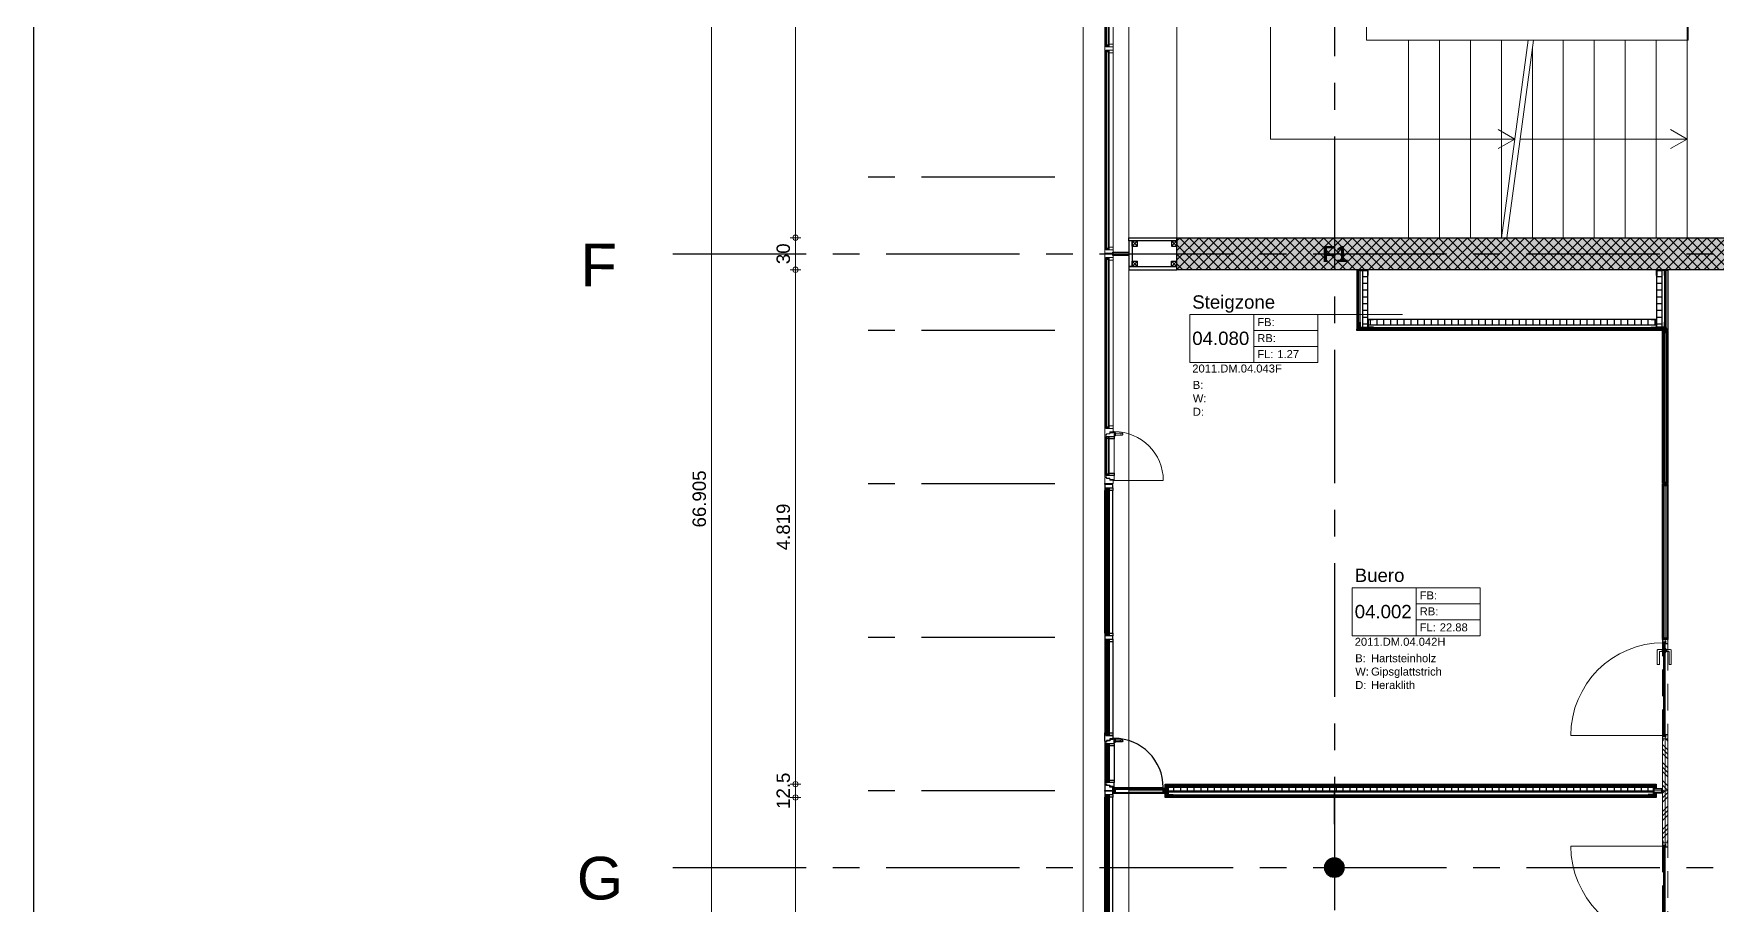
# Model space of a CAD drawing. Header units: millimetres. Extents: x -5 to 111, y -3 to 86.
# Drawn here: x -4.59 to 11.19, y 37.8 to 45.96 of the extents above; entities that cross this region are included whole.
import ezdxf

# ---------------------------------------------------------------- set-up
doc = ezdxf.new("R2010")
doc.units = ezdxf.units.MM
doc.linetypes.add('MITTE', pattern=[2, 1.25, -0.25, 0.25, -0.25])
doc.linetypes.add('STRICHLINIE2', pattern=[0.375, 0.25, -0.125])
for name, color, linetype, lineweight in [('A1------D-', 9, 'Continuous', 18), ('A1------W-', 9, 'Continuous', 25), ('A1E0----E-', 5, 'Continuous', 18), ('A1E00---E-', 3, 'MITTE', 25), ('A1E00---T-', 3, 'Continuous', 25), ('A1E2----E-', 4, 'Continuous', 35), ('A1E5----E-', 3, 'Continuous', 25), ('A1E6----E-', 3, 'Continuous', 25), ('A1E6----H-', 5, 'Continuous', 18), ('A1M11---E-', 3, 'Continuous', 25), ('A1M11---H-', 5, 'Continuous', 25), ('A1M16---E-', 5, 'Continuous', 18), ('A1M62---E-', 5, 'Continuous', 18), ('A1Z21---E-', 210, 'Continuous', 18), ('A1Z23---E-', 214, 'Continuous', 18), ('A1Z29---T-', 5, 'Continuous', 18)]:
    doc.layers.add(name, color=color, linetype=linetype, lineweight=lineweight)
doc.layers.add('A1------H-', color=8, linetype='Continuous')
doc.styles.add('ARIAL', font='ARIAL.TTF')
doc.styles.add('ARIALFETT', font='ARIALBD.TTF')
doc.dimstyles.new('MST1_50m', dxfattribs={"dimtxt": 0.125, "dimasz": 0.05, "dimexe": 0.05, "dimexo": 0.1, "dimgap": 0.05, "dimtad": 1, "dimdec": 3, "dimzin": 9, "dimdsep": 46, "dimtxsty": 'ARIAL', "dimblk": 'ORIGIN', "dimcen": 0, "dimse1": 1, "dimse2": 1, "dimclrd": 256, "dimclre": 256, "dimclrt": 256, "dimadec": 0, "dimazin": 0, "dimtfac": 1, "dimtdec": 3, "dimtix": 1, "dimtmove": 0, "dimatfit": 3, "dimldrblk": 'ORIGIN', "dimfxl": 0, "dimlwd": -1, "dimlwe": -1, "dimarcsym": 0})

# ---------------------------------------------------------------- blocks, each defined once
blk = doc.blocks.new('Gruppe-13')
at = {"layer": 'A1M16---E-', "linetype": 'Continuous', "lineweight": 5}
h = blk.add_hatch(dxfattribs=at)
h.set_pattern_fill('HARTHOLZ', color=256, style=0, pattern_type=2)
h.set_pattern_definition([(45, (0, 0), (-0.084853, 0.084853), []), (45, (-0.02121, 0.02121), (-0.084853, 0.084853), []), (45, (-0.04243, 0.04243), (-0.084853, 0.084853), [])])
h.paths.add_polyline_path([(-0.43355, -0.22875), (-0.39355, -0.22875), (-0.39355, -0.24875), (-0.38855, -0.24875), (-0.38855, -0.71625), (-0.43855, -0.71625), (-0.43855, -0.24875), (-0.43355, -0.24875)])
at = {"layer": 'A1M16---E-', "linetype": 'Continuous', "lineweight": 9}
blk.add_lwpolyline([(-0.43355, -0.22875), (-0.39355, -0.22875), (-0.39355, -0.24875), (-0.38855, -0.24875), (-0.38855, -0.71625), (-0.43855, -0.71625), (-0.43855, -0.24875), (-0.43355, -0.24875)], close=True, dxfattribs=at)
blk = doc.blocks.new('Gruppe-14')
at = {"layer": 'A1M16---E-', "linetype": 'Continuous', "lineweight": 0}
for points in [[(-0.413, 0.686), (-0.413, 0.678), (-0.391, 0.678), (-0.391, 0.716), (-0.389, 0.716), (-0.389, 0.676), (-0.415, 0.676), (-0.415, 0.684), (-0.419, 0.684), (-0.419, 0.661), (-0.439, 0.661), (-0.439, 0.716), (-0.437, 0.716), (-0.437, 0.663), (-0.421, 0.663), (-0.421, 0.686)], [(-0.412, 0.671), (-0.406, 0.671), (-0.406, -0.199), (-0.412, -0.199)], [(-0.405, 0.671), (-0.399, 0.671), (-0.399, -0.199), (-0.405, -0.199)], [(-0.413, -0.214), (-0.413, -0.206), (-0.391, -0.206), (-0.391, -0.244), (-0.389, -0.244), (-0.389, -0.204), (-0.415, -0.204), (-0.415, -0.212), (-0.419, -0.212), (-0.419, -0.189), (-0.439, -0.189), (-0.439, -0.244), (-0.437, -0.244), (-0.437, -0.191), (-0.421, -0.191), (-0.421, -0.214)]]:
    blk.add_hatch(color=256, dxfattribs=at).paths.add_polyline_path(points)
at = {"layer": 'A1M16---E-', "linetype": 'STRICHLINIE2', "lineweight": 9}
for p, q in [((-0.439, 0.661), (-0.439, -0.189)), ((-0.389, -0.204), (-0.389, 0.676))]:
    blk.add_line(p, q, dxfattribs=at)
at = {"layer": 'A1M16---E-', "linetype": 'Continuous', "lineweight": 9}
blk.add_line((-0.399, -0.199), (0.471, -0.199), dxfattribs=at)
for points in [[(-0.413, 0.686), (-0.413, 0.678), (-0.391, 0.678), (-0.391, 0.716), (-0.389, 0.716), (-0.389, 0.676), (-0.415, 0.676), (-0.415, 0.684), (-0.419, 0.684), (-0.419, 0.661), (-0.439, 0.661), (-0.439, 0.716), (-0.437, 0.716), (-0.437, 0.663), (-0.421, 0.663), (-0.421, 0.686)], [(-0.391, 0.701), (-0.437, 0.701), (-0.437, 0.663), (-0.421, 0.663), (-0.421, 0.686), (-0.413, 0.686), (-0.413, 0.678), (-0.391, 0.678)], [(-0.419, 0.684), (-0.415, 0.684), (-0.415, 0.661), (-0.419, 0.661)], [(-0.412, 0.671), (-0.406, 0.671), (-0.406, -0.199), (-0.412, -0.199)], [(-0.405, 0.671), (-0.399, 0.671), (-0.399, -0.199), (-0.405, -0.199)], [(-0.412, 0.603), (-0.399, 0.603), (-0.399, 0.593), (-0.412, 0.593)], [(-0.413, -0.214), (-0.413, -0.206), (-0.391, -0.206), (-0.391, -0.244), (-0.389, -0.244), (-0.389, -0.204), (-0.415, -0.204), (-0.415, -0.212), (-0.419, -0.212), (-0.419, -0.189), (-0.439, -0.189), (-0.439, -0.244), (-0.437, -0.244), (-0.437, -0.191), (-0.421, -0.191), (-0.421, -0.214)], [(-0.391, -0.229), (-0.437, -0.229), (-0.437, -0.191), (-0.421, -0.191), (-0.421, -0.214), (-0.413, -0.214), (-0.413, -0.206), (-0.391, -0.206)], [(-0.437, -0.229), (-0.434, -0.229), (-0.434, -0.244), (-0.437, -0.244)], [(-0.419, -0.189), (-0.415, -0.189), (-0.415, -0.212), (-0.419, -0.212)], [(-0.394, -0.229), (-0.391, -0.229), (-0.391, -0.244), (-0.394, -0.244)]]:
    blk.add_lwpolyline(points, close=True, dxfattribs=at)
at = {"layer": 'A1M16---E-', "linetype": 'Continuous', "lineweight": 9, "flags": 128}
for points in [[(-0.471, 0.598, -0.414214), (-0.461, 0.608), (-0.421, 0.608), (-0.421, 0.588), (-0.446, 0.588, 0.414214), (-0.451, 0.583), (-0.451, 0.468), (-0.471, 0.468)], [(-0.412, 0.617), (-0.412, 0.58), (-0.419, 0.58, -0.414214), (-0.421, 0.582), (-0.421, 0.615, -0.414214), (-0.419, 0.617)], [(-0.399, 0.617), (-0.399, 0.58), (-0.391, 0.58, 0.414214), (-0.389, 0.582), (-0.389, 0.615, 0.414214), (-0.391, 0.617)], [(-0.339, 0.598, 0.414214), (-0.349, 0.608), (-0.389, 0.608), (-0.389, 0.588), (-0.364, 0.588, -0.414214), (-0.359, 0.583), (-0.359, 0.468), (-0.339, 0.468)]]:
    blk.add_lwpolyline(points, format="xyb", close=True, dxfattribs=at)
at = {"layer": 'A1M16---E-', "linetype": 'Continuous', "lineweight": 9}
for centre in [(-0.427, 0.598), (-0.383, 0.598)]:
    blk.add_circle(centre, 0.001, dxfattribs=at)
blk.add_arc((-0.399, -0.199), 0.87, 0, 90, dxfattribs=at)
at = {"layer": 'A1M16---E-'}
blk.add_blockref('Gruppe-13', (0, 0), dxfattribs=at)
blk = doc.blocks.new('GLASTUERE 144')
at = {"layer": 'A1M16---E-'}
blk.add_blockref('Gruppe-14', (0, 0), dxfattribs=at)
blk = doc.blocks.new('Gruppe-352')
at = {"layer": 'A1E5----E-'}
blk.add_line((0.088, 0.031), (0.548, 0.031), dxfattribs=at)
blk.add_arc((0.088, 0.031), 0.46, 0, 90, dxfattribs=at)
blk = doc.blocks.new('Gruppe-353')
at = {"layer": 'A1E5----E-'}
blk.add_lwpolyline([(0.088, 0.4825), (0.098, 0.4825), (0.098, 0.4525), (0.088, 0.4525)], close=True, dxfattribs=at)
at = {"layer": 'A1E5----E-', "flags": 128}
blk.add_lwpolyline([(0.158, 0.4775, -0.4142136), (0.168, 0.4675, -0.4142136), (0.158, 0.4575), (0.098, 0.4575), (0.098, 0.4775), (0.158, 0.4775)], format="xyb", close=True, dxfattribs=at)
at = {"layer": 'A1E5----E-'}
blk.add_circle((0.158, 0.4675), 0.01, dxfattribs=at)
blk = doc.blocks.new('Fassaden Typ 1')
at = {"layer": 'A1E5----E-'}
for p, q in [((0, 1.478), (0, 2.814)), ((0.077, 1.478), (0.077, 2.814)), ((0, 1.396), (0, 0.543)), ((0.077, 1.396), (0.077, 0.543)), ((0, 0.422), (0, 0.1)), ((0.088, 0.422), (0.088, 0.1))]:
    blk.add_line(p, q, dxfattribs=at)
for points in [[(0.009, 2.839), (0.077, 2.839), (0.077, 2.871), (0.009, 2.871), (0, 2.871), (0, 2.814), (0.009, 2.814)], [(0.009, 2.832), (0.017, 2.832), (0.017, 1.46), (0.009, 1.46)], [(0.017, 2.832), (0.033, 2.832), (0.033, 2.822), (0.017, 2.822)], [(0.033, 2.832), (0.0375, 2.832), (0.0375, 1.46), (0.033, 1.46)], [(0.0375, 2.832), (0.042, 2.832), (0.042, 1.46), (0.0375, 1.46)], [(0.042, 2.839), (0.077, 2.839), (0.077, 2.814), (0.042, 2.814)], [(0.077, 1.421), (0.077, 1.453), (0.009, 1.453), (0.009, 1.478), (0, 1.478), (0, 1.396), (0.009, 1.396), (0.009, 1.421)], [(0.017, 1.47), (0.033, 1.47), (0.033, 1.46), (0.017, 1.46)], [(0.042, 1.478), (0.077, 1.478), (0.077, 1.453), (0.042, 1.453)], [(0.042, 1.421), (0.077, 1.421), (0.077, 1.396), (0.042, 1.396)], [(0.009, 1.414), (0.017, 1.414), (0.017, 0.525), (0.009, 0.525)], [(0.017, 1.414), (0.033, 1.414), (0.033, 1.404), (0.017, 1.404)], [(0.033, 1.414), (0.0375, 1.414), (0.0375, 0.525), (0.033, 0.525)], [(0.0375, 1.414), (0.042, 1.414), (0.042, 0.525), (0.0375, 0.525)], [(0.077, 0.518), (0.077, 0.488), (0.047, 0.488), (0.047, 0.471), (0.017, 0.471), (0.017, 0.461), (0, 0.461), (0, 0.543), (0.009, 0.543), (0.009, 0.518)], [(0.063, 0.444), (0.088, 0.444), (0.088, 0.491), (0.077, 0.491), (0.077, 0.4795), (0.047, 0.4795), (0.047, 0.468), (0.017, 0.468), (0.017, 0.456), (0, 0.456), (0, 0.422), (0.009, 0.422), (0.009, 0.444)], [(0.017, 0.535), (0.033, 0.535), (0.033, 0.525), (0.017, 0.525)], [(0.042, 0.543), (0.077, 0.543), (0.077, 0.518), (0.042, 0.518)], [(0.009, 0.437), (0.017, 0.437), (0.017, 0.085), (0.009, 0.085)], [(0.017, 0.437), (0.033, 0.437), (0.033, 0.427), (0.017, 0.427)], [(0.033, 0.437), (0.0375, 0.437), (0.0375, 0.085), (0.033, 0.085)], [(0.0375, 0.437), (0.042, 0.437), (0.042, 0.085), (0.0375, 0.085)], [(0.042, 0.444), (0.088, 0.444), (0.088, 0.422), (0.042, 0.422)], [(0.088, 0.031), (0.088, 0.078), (0.063, 0.078), (0.009, 0.078), (0.009, 0.1), (0, 0.1), (0, 0.066), (0.017, 0.066), (0.017, 0.054), (0.047, 0.054), (0.047, 0.0425), (0.077, 0.0425), (0.077, 0.031)], [(0, 0.061), (0, 0.004), (0.009, 0.004), (0.0366, 0.004), (0.077, 0.004), (0.077, 0.034), (0.047, 0.034), (0.047, 0.051), (0.017, 0.051), (0.017, 0.061)], [(0.017, 0.095), (0.033, 0.095), (0.033, 0.085), (0.017, 0.085)], [(0.042, 0.1), (0.088, 0.1), (0.088, 0.078), (0.042, 0.078)]]:
    blk.add_lwpolyline(points, close=True, dxfattribs=at)
for p in [(0, 2.875), (0, 0)]:
    blk.add_point(p, dxfattribs=at)
for name in ['Gruppe-352', 'Gruppe-353']:
    blk.add_blockref(name, (0, 0), dxfattribs=at)
blk = doc.blocks.new('Gruppe-368')
at = {"layer": 'A1E5----E-', "lineweight": 5}
blk.add_line((-45.264, 7.137), (-44.939, 7.462), dxfattribs=at)
blk.add_arc((-45.264, 7.137), 0.46, 45, 90, dxfattribs=at)
blk = doc.blocks.new('Gruppe-369')
at = {"layer": 'A1E5----E-', "lineweight": 5}
blk.add_lwpolyline([(-45.264, 7.587), (-45.254, 7.587), (-45.254, 7.557), (-45.264, 7.557)], close=True, dxfattribs=at)
at = {"layer": 'A1E5----E-', "lineweight": 5, "flags": 128}
blk.add_lwpolyline([(-45.194, 7.562, 0.414214), (-45.184, 7.572, 0.414214), (-45.194, 7.582), (-45.254, 7.582), (-45.254, 7.562), (-45.194, 7.562)], format="xyb", close=True, dxfattribs=at)
at = {"layer": 'A1E5----E-', "lineweight": 5}
blk.add_circle((-45.194, 7.572), 0.01, dxfattribs=at)
blk = doc.blocks.new('Gruppe-370')
at = {"linetype": 'Continuous', "lineweight": 5}
for p in [(-45.352, 7.628), (-45.352, 7.106), (-45.352, 1.357)]:
    blk.add_point(p, dxfattribs=at)
at = {"layer": 'A1E5----E-', "lineweight": 5}
for p, q in [((-45.352, 7.206), (-45.352, 7.528)), ((-45.264, 7.206), (-45.264, 7.528)), ((-45.352, 7.045), (-45.352, 5.224)), ((-45.275, 7.045), (-45.275, 5.224)), ((-45.352, 3.321), (-45.352, 5.142)), ((-45.275, 3.321), (-45.275, 5.142)), ((-45.352, 3.239), (-45.352, 1.417)), ((-45.275, 3.239), (-45.275, 1.417))]:
    blk.add_line(p, q, dxfattribs=at)
for points in [[(-45.352, 7.567), (-45.352, 7.624), (-45.343, 7.624), (-45.316, 7.624), (-45.275, 7.624), (-45.275, 7.594), (-45.305, 7.594), (-45.305, 7.577), (-45.335, 7.577), (-45.335, 7.567)], [(-45.264, 7.597), (-45.264, 7.55), (-45.289, 7.55), (-45.343, 7.55), (-45.343, 7.528), (-45.352, 7.528), (-45.352, 7.562), (-45.335, 7.562), (-45.335, 7.574), (-45.305, 7.574), (-45.305, 7.586), (-45.275, 7.586), (-45.275, 7.597)], [(-45.343, 7.543), (-45.335, 7.543), (-45.335, 7.191), (-45.343, 7.191)], [(-45.335, 7.543), (-45.319, 7.543), (-45.319, 7.533), (-45.335, 7.533)], [(-45.319, 7.543), (-45.315, 7.543), (-45.315, 7.191), (-45.319, 7.191)], [(-45.315, 7.543), (-45.31, 7.543), (-45.31, 7.191), (-45.315, 7.191)], [(-45.289, 7.184), (-45.264, 7.184), (-45.264, 7.137), (-45.275, 7.137), (-45.275, 7.149), (-45.305, 7.149), (-45.305, 7.16), (-45.335, 7.16), (-45.335, 7.172), (-45.352, 7.172), (-45.352, 7.206), (-45.343, 7.206), (-45.343, 7.184)], [(-45.352, 7.167), (-45.352, 7.11), (-45.343, 7.11), (-45.316, 7.11), (-45.275, 7.11), (-45.275, 7.14), (-45.305, 7.14), (-45.305, 7.157), (-45.335, 7.157), (-45.335, 7.167)], [(-45.343, 7.07), (-45.275, 7.07), (-45.275, 7.102), (-45.343, 7.102), (-45.352, 7.102), (-45.352, 7.045), (-45.343, 7.045)], [(-45.335, 7.201), (-45.319, 7.201), (-45.319, 7.191), (-45.335, 7.191)], [(-45.343, 7.063), (-45.335, 7.063), (-45.335, 5.206), (-45.343, 5.206)], [(-45.335, 7.063), (-45.319, 7.063), (-45.319, 7.053), (-45.335, 7.053)], [(-45.319, 7.063), (-45.315, 7.063), (-45.315, 5.206), (-45.319, 5.206)], [(-45.315, 7.063), (-45.31, 7.063), (-45.31, 5.206), (-45.315, 5.206)], [(-45.31, 7.07), (-45.275, 7.07), (-45.275, 7.045), (-45.31, 7.045)], [(-45.343, 5.224), (-45.343, 5.199), (-45.275, 5.199), (-45.275, 5.167), (-45.343, 5.167), (-45.343, 5.142), (-45.352, 5.142), (-45.352, 5.224)], [(-45.335, 5.216), (-45.319, 5.216), (-45.319, 5.206), (-45.335, 5.206)], [(-45.31, 5.224), (-45.275, 5.224), (-45.275, 5.199), (-45.31, 5.199)], [(-45.343, 5.16), (-45.335, 5.16), (-45.335, 3.303), (-45.343, 3.303)], [(-45.335, 5.16), (-45.319, 5.16), (-45.319, 5.15), (-45.335, 5.15)], [(-45.319, 5.16), (-45.315, 5.16), (-45.315, 3.303), (-45.319, 3.303)], [(-45.315, 5.16), (-45.31, 5.16), (-45.31, 3.303), (-45.315, 3.303)], [(-45.31, 5.167), (-45.275, 5.167), (-45.275, 5.142), (-45.31, 5.142)], [(-45.343, 3.321), (-45.343, 3.296), (-45.275, 3.296), (-45.275, 3.264), (-45.343, 3.264), (-45.343, 3.239), (-45.352, 3.239), (-45.352, 3.321)], [(-45.31, 3.321), (-45.275, 3.321), (-45.275, 3.296), (-45.31, 3.296)], [(-45.343, 3.257), (-45.335, 3.257), (-45.335, 1.4), (-45.343, 1.4)], [(-45.335, 3.313), (-45.319, 3.313), (-45.319, 3.303), (-45.335, 3.303)], [(-45.335, 3.257), (-45.319, 3.257), (-45.319, 3.247), (-45.335, 3.247)], [(-45.319, 3.257), (-45.315, 3.257), (-45.315, 1.4), (-45.319, 1.4)], [(-45.315, 3.257), (-45.31, 3.257), (-45.31, 1.4), (-45.315, 1.4)], [(-45.31, 3.264), (-45.275, 3.264), (-45.275, 3.239), (-45.31, 3.239)], [(-45.343, 1.393), (-45.275, 1.393), (-45.275, 1.361), (-45.343, 1.361), (-45.352, 1.361), (-45.352, 1.418), (-45.343, 1.418)], [(-45.335, 1.41), (-45.319, 1.41), (-45.319, 1.4), (-45.335, 1.4)], [(-45.31, 1.418), (-45.275, 1.418), (-45.275, 1.393), (-45.31, 1.393)]]:
    blk.add_lwpolyline(points, close=True, dxfattribs=at)
at = {"layer": 'A1E5----E-'}
for points in [[(-45.31, 7.55), (-45.264, 7.55), (-45.264, 7.528), (-45.31, 7.528)], [(-45.31, 7.206), (-45.264, 7.206), (-45.264, 7.184), (-45.31, 7.184)]]:
    blk.add_lwpolyline(points, close=True, dxfattribs=at)
for name in ['Gruppe-368', 'Gruppe-369']:
    blk.add_blockref(name, (0, 0), dxfattribs=at)
blk = doc.blocks.new('Gruppe-371')
at = {"layer": 'A1E5----E-'}
blk.add_blockref('Gruppe-370', (0, 0), dxfattribs=at)
blk = doc.blocks.new('Gruppe-372')
at = {"layer": 'A1E5----E-', "lineweight": 5}
blk.add_lwpolyline([(-45.262, -0.319), (-45.252, -0.319), (-45.252, -0.349), (-45.262, -0.349)], close=True, dxfattribs=at)
at = {"layer": 'A1E5----E-', "lineweight": 5, "flags": 128}
blk.add_lwpolyline([(-45.192, -0.344, 0.414214), (-45.182, -0.334, 0.414214), (-45.192, -0.324), (-45.252, -0.324), (-45.252, -0.344), (-45.192, -0.344)], format="xyb", close=True, dxfattribs=at)
at = {"layer": 'A1E5----E-', "lineweight": 5}
blk.add_circle((-45.192, -0.334), 0.01, dxfattribs=at)
blk = doc.blocks.new('Gruppe-373')
at = {"layer": 'A1E5----E-', "lineweight": 5}
blk.add_line((-45.264, -0.769), (-44.804, -0.769), dxfattribs=at)
blk.add_arc((-45.264, -0.769), 0.46, 0, 90, dxfattribs=at)
blk = doc.blocks.new('Gruppe-374')
at = {"linetype": 'Continuous', "lineweight": 5}
for p in [(-45.352, 1.356), (-45.352, -0.8)]:
    blk.add_point(p, dxfattribs=at)
at = {"layer": 'A1E5----E-', "lineweight": 5}
for p, q in [((-45.352, 1.295), (-45.352, -0.257)), ((-45.275, 1.295), (-45.275, -0.257)), ((-45.352, -0.378), (-45.352, -0.7)), ((-45.264, -0.378), (-45.264, -0.7))]:
    blk.add_line(p, q, dxfattribs=at)
for points in [[(-45.343, 1.32), (-45.275, 1.32), (-45.275, 1.352), (-45.343, 1.352), (-45.352, 1.352), (-45.352, 1.295), (-45.343, 1.295)], [(-45.343, 1.313), (-45.335, 1.313), (-45.335, -0.275), (-45.343, -0.275)], [(-45.335, 1.313), (-45.319, 1.313), (-45.319, 1.303), (-45.335, 1.303)], [(-45.319, 1.313), (-45.315, 1.313), (-45.315, -0.275), (-45.319, -0.275)], [(-45.315, 1.313), (-45.31, 1.313), (-45.31, -0.275), (-45.315, -0.275)], [(-45.31, 1.32), (-45.275, 1.32), (-45.275, 1.295), (-45.31, 1.295)], [(-45.275, -0.282), (-45.275, -0.312), (-45.305, -0.312), (-45.305, -0.329), (-45.335, -0.329), (-45.335, -0.339), (-45.352, -0.339), (-45.352, -0.257), (-45.343, -0.257), (-45.343, -0.282)], [(-45.289, -0.356), (-45.264, -0.356), (-45.264, -0.309), (-45.275, -0.309), (-45.275, -0.32), (-45.305, -0.32), (-45.305, -0.332), (-45.335, -0.332), (-45.335, -0.344), (-45.352, -0.344), (-45.352, -0.378), (-45.343, -0.378), (-45.343, -0.356)], [(-45.335, -0.265), (-45.319, -0.265), (-45.319, -0.275), (-45.335, -0.275)], [(-45.31, -0.257), (-45.275, -0.257), (-45.275, -0.282), (-45.31, -0.282)], [(-45.343, -0.363), (-45.335, -0.363), (-45.335, -0.715), (-45.343, -0.715)], [(-45.335, -0.363), (-45.319, -0.363), (-45.319, -0.373), (-45.335, -0.373)], [(-45.319, -0.363), (-45.315, -0.363), (-45.315, -0.715), (-45.319, -0.715)], [(-45.315, -0.363), (-45.31, -0.363), (-45.31, -0.715), (-45.315, -0.715)], [(-45.264, -0.769), (-45.264, -0.722), (-45.289, -0.722), (-45.343, -0.722), (-45.343, -0.7), (-45.352, -0.7), (-45.352, -0.734), (-45.335, -0.734), (-45.335, -0.746), (-45.305, -0.746), (-45.305, -0.757), (-45.275, -0.757), (-45.275, -0.769)], [(-45.352, -0.739), (-45.352, -0.796), (-45.343, -0.796), (-45.316, -0.796), (-45.275, -0.796), (-45.275, -0.766), (-45.305, -0.766), (-45.305, -0.749), (-45.335, -0.749), (-45.335, -0.739)], [(-45.335, -0.705), (-45.319, -0.705), (-45.319, -0.715), (-45.335, -0.715)]]:
    blk.add_lwpolyline(points, close=True, dxfattribs=at)
at = {"layer": 'A1E5----E-'}
for points in [[(-45.31, -0.356), (-45.264, -0.356), (-45.264, -0.378), (-45.31, -0.378)], [(-45.31, -0.7), (-45.264, -0.7), (-45.264, -0.722), (-45.31, -0.722)]]:
    blk.add_lwpolyline(points, close=True, dxfattribs=at)
for name in ['Gruppe-373', 'Gruppe-372']:
    blk.add_blockref(name, (0, 0), dxfattribs=at)
blk = doc.blocks.new('_Origin')
at = {"color": 0, "linetype": 'ByBlock', "lineweight": -2}
blk.add_line((0, 0), (-1, 0), dxfattribs=at)
for points in [[(0, 0), (0, 1)], [(0, 0), (0, -1)]]:
    blk.add_lwpolyline(points)
blk.add_circle((0, 0), 0.5, dxfattribs=at)
blk = doc.blocks.new('*D262')
at = {"layer": 'A1------D-', "transparency": 16777216}
blk.add_line((2.55, 34.669), (2.55, 38.756), dxfattribs=at)
at = {"layer": 'Defpoints', "color": 0, "transparency": 16777216}
for p in [(2.55, 38.806), (6.015, 38.806), (6.015, 34.619)]:
    blk.add_point(p, dxfattribs=at)
at = {"layer": 'A1------D-', "transparency": 16777216, "xscale": 0.05, "yscale": 0.05, "zscale": 0.05}
for p, rotation in [((2.55, 38.806), 90), ((2.55, 34.619), 270)]:
    blk.add_blockref('_Origin', p, dxfattribs=dict(at, rotation=rotation))
at = {"layer": 'A1------D-', "transparency": 16777216, "insert": (2.436, 36.713), "char_height": 0.125, "attachment_point": 5, "rotation": 90, "style": 'ARIAL'}
blk.add_mtext('4.188', dxfattribs=at)
blk = doc.blocks.new('*D263')
at = {"layer": 'A1------D-', "transparency": 16777216}
for p, q in [((2.55, 38.981), (2.55, 39.031)), ((2.55, 38.806), (2.55, 38.931)), ((2.55, 38.756), (2.55, 38.706))]:
    blk.add_line(p, q, dxfattribs=at)
at = {"layer": 'Defpoints', "color": 0, "transparency": 16777216}
for p in [(2.55, 38.931), (6.015, 38.931), (6.015, 38.806)]:
    blk.add_point(p, dxfattribs=at)
at = {"layer": 'A1------D-', "transparency": 16777216, "xscale": 0.05, "yscale": 0.05, "zscale": 0.05}
for p, rotation in [((2.55, 38.931), 270), ((2.55, 38.806), 90)]:
    blk.add_blockref('_Origin', p, dxfattribs=dict(at, rotation=rotation))
at = {"layer": 'A1------D-', "transparency": 16777216, "insert": (2.436, 38.869), "char_height": 0.125, "attachment_point": 5, "rotation": 90, "style": 'ARIAL'}
blk.add_mtext('12.5', dxfattribs=at)
blk = doc.blocks.new('*D264')
at = {"layer": 'A1------D-', "transparency": 16777216}
blk.add_line((2.55, 38.981), (2.55, 43.7), dxfattribs=at)
at = {"layer": 'Defpoints', "color": 0, "transparency": 16777216}
for p in [(2.55, 43.75), (6.125, 43.75), (6.015, 38.931)]:
    blk.add_point(p, dxfattribs=at)
at = {"layer": 'A1------D-', "transparency": 16777216, "xscale": 0.05, "yscale": 0.05, "zscale": 0.05}
for p, rotation in [((2.55, 43.75), 90), ((2.55, 38.931), 270)]:
    blk.add_blockref('_Origin', p, dxfattribs=dict(at, rotation=rotation))
at = {"layer": 'A1------D-', "transparency": 16777216, "insert": (2.436, 41.341), "char_height": 0.125, "attachment_point": 5, "rotation": 90, "style": 'ARIAL'}
blk.add_mtext('4.819', dxfattribs=at)
blk = doc.blocks.new('*D265')
at = {"layer": 'A1------D-', "transparency": 16777216}
blk.add_line((2.55, 43.8), (2.55, 44), dxfattribs=at)
at = {"layer": 'Defpoints', "color": 0, "transparency": 16777216}
for p in [(2.55, 44.05), (6.125, 44.05), (6.125, 43.75)]:
    blk.add_point(p, dxfattribs=at)
at = {"layer": 'A1------D-', "transparency": 16777216, "xscale": 0.05, "yscale": 0.05, "zscale": 0.05}
for p, rotation in [((2.55, 44.05), 90), ((2.55, 43.75), 270)]:
    blk.add_blockref('_Origin', p, dxfattribs=dict(at, rotation=rotation))
at = {"layer": 'A1------D-', "transparency": 16777216, "insert": (2.436, 43.9), "char_height": 0.125, "attachment_point": 5, "rotation": 90, "style": 'ARIAL'}
blk.add_mtext('30', dxfattribs=at)
blk = doc.blocks.new('*D266')
at = {"layer": 'A1------D-', "transparency": 16777216}
blk.add_line((2.55, 44.1), (2.55, 49.45), dxfattribs=at)
at = {"layer": 'Defpoints', "color": 0, "transparency": 16777216}
for p in [(2.55, 49.5), (6.125, 49.5), (6.125, 44.05)]:
    blk.add_point(p, dxfattribs=at)
at = {"layer": 'A1------D-', "transparency": 16777216, "xscale": 0.05, "yscale": 0.05, "zscale": 0.05}
for p, rotation in [((2.55, 49.5), 90), ((2.55, 44.05), 270)]:
    blk.add_blockref('_Origin', p, dxfattribs=dict(at, rotation=rotation))
at = {"layer": 'A1------D-', "transparency": 16777216, "insert": (2.436, 46.775), "char_height": 0.125, "attachment_point": 5, "rotation": 90, "style": 'ARIAL'}
blk.add_mtext('5.45', dxfattribs=at)
blk = doc.blocks.new('*D274')
at = {"layer": 'A1------D-', "transparency": 16777216}
blk.add_line((1.763, 8.2), (1.763, 75.005), dxfattribs=at)
at = {"layer": 'Defpoints', "color": 0, "transparency": 16777216}
for p in [(1.763, 75.055), (5.245, 75.055), (5.245, 8.15)]:
    blk.add_point(p, dxfattribs=at)
at = {"layer": 'A1------D-', "transparency": 16777216, "xscale": 0.05, "yscale": 0.05, "zscale": 0.05}
for p, rotation in [((1.763, 75.055), 90), ((1.763, 8.15), 270)]:
    blk.add_blockref('_Origin', p, dxfattribs=dict(at, rotation=rotation))
at = {"layer": 'A1------D-', "transparency": 16777216, "insert": (1.649, 41.603), "char_height": 0.125, "attachment_point": 5, "rotation": 90, "style": 'ARIAL'}
blk.add_mtext('66.905', dxfattribs=at)
blk = doc.blocks.new('bbl-raumstempel')
for points in [[(0, 0), (0, -0.45), (1.2, -0.45), (1.2, 0), (0, 0)], [(0.6, -0.45), (0.6, 0)], [(0.6, -0.15), (1.2, -0.15)], [(0.6, -0.3), (1.2, -0.3)], [(1.2, -0.3), (1.2, -0.45)]]:
    blk.add_lwpolyline(points)
at = {"style": 'ARIAL'}
for s, p in [('FB:', (0.632, -0.108)), ('RB:', (0.632, -0.258)), ('FL:', (0.632, -0.408)), ('B:', (0.028, -0.697)), ('W:', (0.028, -0.822)), ('D:', (0.028, -0.948))]:
    blk.add_text(s, height=0.075, dxfattribs=at).set_placement(p)
for tag, p, height in [('RAUMBEZ', (0.023, 0.055), 0.125), ('FB', (0.82, -0.108), 0.075), ('RNR1', (0.023, -0.285), 0.125), ('RB', (0.82, -0.258), 0.075), ('RNR2', (0.023, -0.543), 0.075), ('FLAECHE', (0.82, -0.408), 0.075), ('B', (0.176, -0.697), 0.075), ('W', (0.176, -0.822), 0.075), ('D', (0.176, -0.948), 0.075)]:
    blk.add_attdef(tag, p, '', height=height, dxfattribs=at)
blk = doc.blocks.new('2011.DM.04.041H', base_point=(5.675, 38.869))
at = {"layer": 'A1Z21---E-'}
blk.add_lwpolyline([(5.675, 38.869), (7.599, 38.869), (7.6, 38.24), (7.565, 38.233), (7.537, 38.214), (7.516, 38.182), (7.51, 38.15), (7.516, 38.117), (7.536, 38.087), (7.561, 38.069), (7.6, 38.06), (7.632, 38.066), (7.663, 38.085), (7.684, 38.119), (7.69, 38.15), (7.682, 38.187), (7.663, 38.214), (7.635, 38.233), (7.6, 38.24), (7.599, 38.869), (10.7, 38.869), (10.701, 34.559), (10.701, 34.556), (10.67, 34.556), (5.675, 34.556)], close=True, dxfattribs=at)
at = {"layer": 'A1Z21---E-', "style": 'ARIAL', "flags": 1}
blk.add_attdef('C_NUMBER', (5.675, 38.869), '', height=10, dxfattribs=at)
blk = doc.blocks.new('2011.DM.04.042H', base_point=(5.675, 43.75))
at = {"layer": 'A1Z21---E-'}
blk.add_lwpolyline([(5.675, 43.75), (7.81, 43.75), (7.81, 43.18), (10.7, 43.18), (10.7, 38.86875), (5.675, 38.86875)], close=True, dxfattribs=at)
at = {"layer": 'A1Z21---E-', "style": 'ARIAL', "flags": 1}
blk.add_attdef('C_NUMBER', (5.675, 43.75), '', height=10, dxfattribs=at)
blk = doc.blocks.new('2011.DM.04.043F', base_point=(7.912, 43.75))
at = {"layer": 'A1Z21---E-'}
blk.add_lwpolyline([(7.912, 43.75), (10.623, 43.75), (10.623, 43.28275), (7.912, 43.28275)], close=True, dxfattribs=at)
at = {"layer": 'A1Z21---E-', "style": 'ARIAL', "flags": 1}
blk.add_attdef('C_NUMBER', (7.912, 43.75), '', height=10, dxfattribs=at)
blk = doc.blocks.new('2011.DM.04.060V', base_point=(7.9, 47.65))
at = {"layer": 'A1Z21---E-'}
blk.add_lwpolyline([(7.9, 47.65), (10.475, 47.65), (10.475, 49.5), (6.125, 49.5), (6.125, 44.05), (10.905, 44.05), (10.905, 45.9), (7.9, 45.9)], close=True, dxfattribs=at)
at = {"layer": 'A1Z21---E-', "style": 'ARIAL', "flags": 1}
blk.add_attdef('C_NUMBER', (7.9, 47.65), '', height=10, dxfattribs=at)
blk = doc.blocks.new('2011.DM.04.061H', base_point=(10.905, 44.05))
at = {"layer": 'A1Z21---E-'}
blk.add_lwpolyline([(10.905, 44.05), (10.905, 45.9), (10.905, 47.65), (10.475, 47.65), (10.475, 49.5), (12.75, 49.5), (12.75, 49.8), (12.578, 49.8), (12.578, 51.066), (14.55, 51.066), (14.55, 49.5), (15.454, 49.5), (15.454, 46.46), (22.05, 46.46), (22.05, 46.445), (22.807, 46.445), (22.807, 44.125), (22.35, 44.125), (22.35, 44.05), (14.55, 44.05), (14.55, 42.495), (12.587, 42.495), (12.587, 43.75), (12.75, 43.75), (12.75, 44.05)], close=True, dxfattribs=at)
at = {"layer": 'A1Z21---E-', "style": 'ARIAL', "flags": 1}
blk.add_attdef('C_NUMBER', (10.905, 44.05), '', height=10, dxfattribs=at)
blk = doc.blocks.new('2011.DM.04.049V', base_point=(35.55, 47.104))
at = {"layer": 'A1Z21---E-'}
blk.add_lwpolyline([(15.99, 26.727), (15.99, 27.266), (12.585, 27.266), (12.585, 33.512), (15.985, 33.512), (15.99, 33.512), (15.99, 35.434), (12.58, 35.434), (12.58, 37.545), (15.99, 37.545), (15.99, 37.945), (15.327, 37.945), (15.324, 37.95), (15.299, 37.925), (14.875, 37.925), (14.55, 37.925), (14.55, 42.495), (12.587, 42.495), (12.587, 43.75), (10.725, 43.75), (10.725, 43.18), (10.7, 43.18), (10.701, 20.474)], dxfattribs=at)
at = {"layer": 'A1Z21---E-', "style": 'ARIAL', "flags": 1}
blk.add_attdef('C_NUMBER', (35.55, 47.104), '', height=10, dxfattribs=at)

msp = doc.modelspace()

# ---------------------------------------------------------------- hatches: boundary and pattern name
at = {"layer": 'A1------H-'}
msp.add_hatch(color=256, dxfattribs=at).paths.add_polyline_path([(11.445, 44.05), (12.75, 44.05), (12.75, 43.75), (6.125, 43.75), (6.125, 44.05)])
h = msp.add_hatch(color=256, dxfattribs=at)
edge = h.paths.add_edge_path()
edge.add_arc((7.6, 38.15), 0.09, 0, 360)
h = msp.add_hatch(color=256, dxfattribs=at)
edge = h.paths.add_edge_path()
edge.add_arc((7.6, 38.15), 0.09, 0, 360)
at = {"layer": 'A1E6----H-'}
h = msp.add_hatch(dxfattribs=at)
h.set_pattern_fill('ANSI37', color=256, scale=0.02, style=0)
h.paths.add_polyline_path([(11.445, 44.05), (12.75, 44.05), (12.75, 43.75), (6.125, 43.75), (6.125, 44.05)])
at = {"layer": 'A1M11---H-'}
h = msp.add_hatch(dxfattribs=at)
h.set_pattern_fill('ANSI31', color=256, scale=0.02, angle=315, style=0)
h.paths.add_polyline_path([(7.912, 43.744), (7.865, 43.744), (7.865, 43.213), (7.912, 43.213)])
h = msp.add_hatch(dxfattribs=at)
h.set_pattern_fill('ANSI31', color=256, scale=0.02, angle=315, style=0)
h.paths.add_polyline_path([(10.623, 43.744), (10.67, 43.744), (10.67, 43.213), (10.623, 43.213)])
h = msp.add_hatch(dxfattribs=at)
h.set_pattern_fill('ANSI31', color=256, scale=0.02, angle=45, style=0)
h.paths.add_polyline_path([(7.918, 43.2357), (10.617, 43.2357), (10.617, 43.2827), (7.918, 43.2827)])
h = msp.add_hatch(dxfattribs=at)
h.set_pattern_fill('ANSI31', color=256, scale=0.02, angle=45, style=0)
h.paths.add_polyline_path([(6.043, 38.904), (10.587, 38.904), (10.587, 38.857), (6.043, 38.857)])

# ---------------------------------------------------------------- linework, layer by layer
at = {"layer": 'A1------W-', "flags": 128}
msp.add_lwpolyline([(-4.5891, 86.243), (110.9109, 86.243), (110.9109, -2.857), (-4.5891, -2.857)], close=True, dxfattribs=at)
at = {"layer": 'A1E0----E-'}
for p, q in [((6.125, 49.5), (6.125, 44.05)), ((8.295, 45.9), (8.295, 44.05)), ((8.585, 45.9), (8.585, 44.05)), ((8.585, 44.05), (8.585, 45.9)), ((8.875, 45.9), (8.875, 44.05)), ((8.875, 44.05), (8.875, 45.9)), ((9.165, 45.9), (9.165, 44.05)), ((9.165, 44.05), (9.165, 45.9)), ((9.415, 45.9), (9.165, 44.05)), ((9.165, 44.05), (9.165, 45.9)), ((9.465, 45.9), (9.215, 44.05)), ((9.455, 45.826), (9.455, 44.05)), ((9.455, 44.05), (9.455, 45.826)), ((9.745, 45.9), (9.745, 44.05)), ((9.745, 44.05), (9.745, 45.9)), ((10.035, 45.9), (10.035, 44.05)), ((10.035, 44.05), (10.035, 45.9)), ((10.325, 45.9), (10.325, 44.05)), ((10.325, 44.05), (10.325, 45.9)), ((10.615, 45.9), (10.615, 44.05)), ((10.615, 44.05), (10.615, 45.9)), ((10.905, 44.05), (10.905, 45.9)), ((9.29, 44.975), (9.136, 45.0639)), ((9.29, 44.975), (9.136, 44.8861)), ((9.34, 44.975), (10.905, 44.975)), ((10.905, 44.975), (10.751, 45.0639)), ((10.905, 44.975), (10.751, 44.8861))]:
    msp.add_line(p, q, dxfattribs=at)
at = {"layer": 'A1E0----E-', "flags": 128}
msp.add_lwpolyline([(10.475, 48.575), (7.8687, 48.575), (7, 48.575), (7, 44.975), (9.29, 44.975)], dxfattribs=at)
at = {"layer": 'A1E0----E-'}
msp.add_lwpolyline([(7.9, 47.65), (10.905, 47.65), (10.905, 45.9), (7.9, 45.9)], close=True, dxfattribs=at)
msp.add_lwpolyline([(9.415, 45.9), (7.9, 45.9), (7.9, 47.65), (10.445, 47.65)], dxfattribs=at)
at = {"layer": 'A1E00---E-'}
for p, q in [((7.6, 79), (7.6, 14.9776)), ((4.98, 44.6188), (3.2, 44.6188)), ((1.4, 43.9), (89.8, 43.9)), ((4.98, 43.1813), (3.2, 43.1813)), ((4.98, 41.7438), (3.2, 41.7438)), ((4.98, 40.3063), (3.2, 40.3063)), ((4.98, 38.8688), (3.2, 38.8688)), ((1.4, 38.15), (89.8, 38.15))]:
    msp.add_line(p, q, dxfattribs=at)
at = {"layer": 'A1E2----E-'}
msp.add_circle((7.6, 38.15), 0.09, dxfattribs=at)
msp.add_circle((7.6, 38.15), 0.09, dxfattribs=at)
at = {"layer": 'A1E6----E-', "flags": 128}
for points in [[(6.075, 44.02), (6.125, 44.02), (5.675, 44.02), (5.675, 44.05), (6.125, 44.05), (6.125, 44.02)], [(5.755, 43.97), (5.755, 44.02), (5.705, 43.97), (5.755, 43.97), (5.705, 44.02), (5.675, 44.02), (5.675, 43.78), (5.675, 43.75), (6.125, 43.75), (6.125, 43.78), (6.125, 43.83), (6.075, 43.78), (6.075, 43.83), (6.125, 43.78), (6.075, 43.78)], [(5.705, 44.02), (5.705, 43.78)], [(5.705, 43.97), (5.705, 44.02), (5.755, 44.02)], [(6.075, 43.97), (6.125, 43.97), (6.075, 44.02), (6.075, 43.97), (6.125, 44.02), (6.125, 43.97)], [(5.755, 43.78), (5.755, 43.83), (5.705, 43.78), (5.705, 43.83), (5.755, 43.78), (5.705, 43.78), (5.675, 43.78), (6.125, 43.78)], [(5.705, 43.83), (5.755, 43.83)], [(6.075, 43.83), (6.125, 43.83)]]:
    msp.add_lwpolyline(points, dxfattribs=at)
for points in [[(12.75, 44.05), (12.75, 43.75), (6.125, 43.75), (6.125, 44.05), (11.445, 44.05)], [(5.675, 43.915), (5.675, 43.885), (5.525, 43.885), (5.525, 43.915)]]:
    msp.add_lwpolyline(points, close=True, dxfattribs=at)
at = {"layer": 'A1M11---E-'}
for p, q in [((10.6875, 43.16), (10.7145, 43.175)), ((10.7145, 43.16), (10.6875, 43.175)), ((10.6875, 41.7612), (10.7145, 41.7463)), ((10.7145, 41.7612), (10.6875, 41.7463)), ((10.6875, 41.7263), (10.7145, 41.7413)), ((10.7145, 41.7263), (10.6875, 41.7413)), ((10.6875, 40.3013), (10.7145, 40.2863)), ((10.7145, 40.3013), (10.6875, 40.2863)), ((5.545, 38.8813), (5.53, 38.8543)), ((5.545, 38.8543), (5.53, 38.8813)), ((5.995, 38.8813), (6.01, 38.8543)), ((5.995, 38.8543), (6.01, 38.8813))]:
    msp.add_line(p, q, dxfattribs=at)
for points in [[(7.81, 43.75), (7.915, 43.75), (7.915, 43.747), (7.81, 43.747)], [(7.825, 43.747), (7.81, 43.747), (7.81, 43.195), (7.825, 43.195)], [(7.825, 43.747), (7.84, 43.747), (7.84, 43.21), (7.825, 43.21)], [(7.915, 43.697), (7.915, 43.747), (7.84, 43.747), (7.84, 43.697), (7.843, 43.697), (7.843, 43.744), (7.912, 43.744), (7.912, 43.697)], [(7.912, 43.744), (7.865, 43.744), (7.865, 43.213), (7.912, 43.213)], [(10.62, 43.75), (10.725, 43.75), (10.725, 43.747), (10.62, 43.747)], [(10.62, 43.697), (10.62, 43.747), (10.695, 43.747), (10.695, 43.697), (10.692, 43.697), (10.692, 43.744), (10.623, 43.744), (10.623, 43.697)], [(10.623, 43.744), (10.67, 43.744), (10.67, 43.213), (10.623, 43.213)], [(10.71, 43.747), (10.695, 43.747), (10.695, 43.21), (10.71, 43.21)], [(10.71, 43.747), (10.725, 43.747), (10.725, 43.195), (10.71, 43.195)], [(7.915, 43.26), (7.915, 43.21), (7.84, 43.21), (7.84, 43.26), (7.843, 43.26), (7.843, 43.213), (7.912, 43.213), (7.912, 43.26)], [(7.965, 43.285), (7.915, 43.285), (7.915, 43.21), (7.965, 43.21), (7.965, 43.2122), (7.918, 43.2122), (7.918, 43.2827), (7.965, 43.2827)], [(7.918, 43.2357), (10.617, 43.2357), (10.617, 43.2827), (7.918, 43.2827)], [(7.918, 43.2357), (10.617, 43.2357), (10.617, 43.2827), (7.918, 43.2827)], [(10.57, 43.285), (10.62, 43.285), (10.62, 43.21), (10.57, 43.21), (10.57, 43.2122), (10.617, 43.2122), (10.617, 43.2827), (10.57, 43.2827)], [(10.62, 43.26), (10.62, 43.21), (10.695, 43.21), (10.695, 43.26), (10.692, 43.26), (10.692, 43.213), (10.623, 43.213), (10.623, 43.26)], [(10.725, 43.18), (7.81, 43.18), (7.81, 43.195), (10.725, 43.195)], [(10.71, 43.195), (7.825, 43.195), (7.825, 43.21), (10.71, 43.21)], [(10.675, 43.175), (10.677, 43.175), (10.677, 41.7463), (10.675, 41.7463)], [(10.677, 43.175), (10.723, 43.175), (10.723, 41.7463), (10.677, 41.7463)], [(10.6795, 43.18), (10.7205, 43.18), (10.7205, 43.175), (10.6795, 43.175)], [(10.6795, 43.175), (10.6875, 43.175), (10.6875, 41.7463), (10.6795, 41.7463)], [(10.6875, 43.175), (10.7145, 43.175), (10.7145, 43.16), (10.6875, 43.16)], [(10.7145, 43.175), (10.7205, 43.175), (10.7205, 41.7463), (10.7145, 41.7463)], [(10.723, 43.175), (10.725, 43.175), (10.725, 41.7463), (10.723, 41.7463)], [(10.675, 41.7413), (10.677, 41.7413), (10.677, 40.2863), (10.675, 40.2863)], [(10.677, 41.7413), (10.723, 41.7413), (10.723, 40.2863), (10.677, 40.2863)], [(10.6795, 41.7463), (10.7205, 41.7463), (10.7205, 41.7413), (10.6795, 41.7413)], [(10.6795, 40.2863), (10.6875, 40.2863), (10.6875, 41.7413), (10.6795, 41.7413)], [(10.6875, 41.7612), (10.7145, 41.7612), (10.7145, 41.7463), (10.6875, 41.7463)], [(10.6875, 41.7413), (10.7145, 41.7413), (10.7145, 41.7263), (10.6875, 41.7263)], [(10.7145, 40.2863), (10.7205, 40.2863), (10.7205, 41.7413), (10.7145, 41.7413)], [(10.723, 41.7413), (10.725, 41.7413), (10.725, 40.2863), (10.723, 40.2863)], [(10.6875, 40.3013), (10.7145, 40.3013), (10.7145, 40.2863), (10.6875, 40.2863)], [(5.525, 38.8937), (6.015, 38.8937), (6.015, 38.8918), (5.525, 38.8918)], [(5.525, 38.8918), (6.015, 38.8918), (6.015, 38.8458), (5.525, 38.8458)], [(5.525, 38.8892), (5.53, 38.8892), (5.53, 38.8483), (5.525, 38.8483)], [(5.525, 38.8458), (6.015, 38.8458), (6.015, 38.8438), (5.525, 38.8438)], [(5.53, 38.8892), (6.01, 38.8892), (6.01, 38.8813), (5.53, 38.8813)], [(5.53, 38.8813), (5.545, 38.8813), (5.545, 38.8543), (5.53, 38.8543)], [(5.53, 38.8543), (6.01, 38.8543), (6.01, 38.8483), (5.53, 38.8483)], [(5.995, 38.8813), (6.01, 38.8813), (6.01, 38.8543), (5.995, 38.8543)], [(6.01, 38.8892), (6.015, 38.8892), (6.015, 38.8483), (6.01, 38.8483)], [(6.015, 38.9313), (6.0275, 38.9313), (6.0275, 38.8063), (6.015, 38.8063)], [(6.0275, 38.9313), (10.6025, 38.9313), (10.6025, 38.9188), (6.0275, 38.9188)], [(6.0275, 38.9188), (6.04, 38.9188), (6.04, 38.8188), (6.0275, 38.8188)], [(6.0275, 38.8188), (10.6025, 38.8188), (10.6025, 38.8063), (6.0275, 38.8063)], [(6.04, 38.9188), (10.59, 38.9188), (10.59, 38.9063), (6.04, 38.9063)], [(6.09, 38.8312), (6.04, 38.8312), (6.04, 38.9063), (6.09, 38.9063), (6.09, 38.904), (6.043, 38.904), (6.043, 38.8335), (6.09, 38.8335)], [(6.04, 38.8312), (10.59, 38.8312), (10.59, 38.8188), (6.04, 38.8188)], [(6.043, 38.904), (10.587, 38.904), (10.587, 38.857), (6.043, 38.857)], [(10.54, 38.8312), (10.59, 38.8312), (10.59, 38.9063), (10.54, 38.9063), (10.54, 38.904), (10.587, 38.904), (10.587, 38.8335), (10.54, 38.8335)], [(10.59, 38.9188), (10.6025, 38.9188), (10.6025, 38.8888), (10.59, 38.8888)], [(10.59, 38.8888), (10.6415, 38.8888), (10.6625, 38.8888), (10.67, 38.8888), (10.67, 38.8488), (10.6625, 38.8488), (10.6415, 38.8488), (10.59, 38.8488)], [(10.59, 38.8488), (10.6025, 38.8488), (10.6025, 38.8188), (10.59, 38.8188)], [(10.6415, 38.8868), (10.592, 38.8868), (10.592, 38.8508), (10.6415, 38.8508), (10.6625, 38.8508), (10.668, 38.8508), (10.668, 38.8868), (10.6625, 38.8868)], [(10.6025, 38.9313), (10.615, 38.9313), (10.615, 38.8888), (10.6025, 38.8888)], [(10.6025, 38.8488), (10.615, 38.8488), (10.615, 38.8063), (10.6025, 38.8063)]]:
    msp.add_lwpolyline(points, close=True, dxfattribs=at)
at = {"layer": 'A1M62---E-'}
for p, q in [((5.245, 75.055), (5.245, 8.15)), ((5.675, 74.625), (5.675, 18.775))]:
    msp.add_line(p, q, dxfattribs=at)
at = {"layer": 'A1Z23---E-'}
msp.add_lwpolyline([(24.77, 57.4277), (5.245, 57.4277), (5.245, 46.5598), (7.9, 46.5598), (7.9, 47.65), (10.915, 47.65), (10.915, 45.9), (7.9, 45.9), (7.9, 46.5598), (5.245, 46.5598), (5.245, 8.15)], dxfattribs=at)
at = {"layer": 'A1Z29---T-'}
msp.add_line((7.4453, 43.3306), (8.2379, 43.3306), dxfattribs=at)

# ---------------------------------------------------------------- block references
at = {"layer": 'A1E5----E-'}
for name, p in [('Gruppe-371', (50.8004, 42.5436)), ('Gruppe-374', (50.8004, 42.5436)), ('Fassaden Typ 1', (5.448, 38.8688)), ('Fassaden Typ 1', (5.448, 35.9938))]:
    msp.add_blockref(name, p, dxfattribs=at)
at = {"layer": 'A1M16---E-', "xscale": -1}
msp.add_blockref('GLASTUERE 144', (10.2864, 39.585), dxfattribs=at)
at = {"layer": 'A1M16---E-', "rotation": 180}
msp.add_blockref('GLASTUERE 144', (10.2864, 38.1525), dxfattribs=at)
at = {"layer": 'A1Z21---E-'}
for name, p in [('2011.DM.04.061H', (10.905, 44.05)), ('2011.DM.04.060V', (7.9, 47.65)), ('2011.DM.04.049V', (35.55, 47.1039)), ('2011.DM.04.042H', (5.675, 43.75)), ('2011.DM.04.043F', (7.912, 43.75)), ('2011.DM.04.041H', (5.675, 38.8688))]:
    msp.add_blockref(name, p, dxfattribs=at)
at = {"layer": 'A1Z29---T-'}
for p, values in [((6.2453, 43.3306), {'FLAECHE': '1.27', 'RAUMBEZ': 'Steigzone', 'RNR1': '04.080', 'RNR2': '2011.DM.04.043F'}), ((7.7675, 40.7704), {'FLAECHE': '22.88', 'RAUMBEZ': 'Buero', 'RNR1': '04.002', 'RNR2': '2011.DM.04.042H', 'B': 'Hartsteinholz', 'W': 'Gipsglattstrich', 'D': 'Heraklith'})]:
    msp.add_blockref('bbl-raumstempel', p, dxfattribs=at).add_auto_attribs(values)

# ---------------------------------------------------------------- texts
at = {"layer": 'A1E00---T-', "style": 'ARIAL'}
for s, p in [('F', (0.5347, 43.5941)), ('G', (0.5004, 37.8511))]:
    msp.add_text(s, height=0.4, rotation=359.87291, dxfattribs=at).set_placement(p)
at = {"layer": 'A1E00---T-', "style": 'ARIALFETT'}
msp.add_text('F1', height=0.15, dxfattribs=at).set_placement((7.4859, 43.8239))

# ---------------------------------------------------------------- dimensions: what is measured, and where the dimension line sits
at = {"layer": 'A1------D-'}
for base, p1, p2, picture, middle in [((1.7632, 75.055), (5.245, 8.15), (5.245, 75.055), '*D274', (1.6494, 41.6025)), ((2.5497, 49.5), (6.125, 44.05), (6.125, 49.5), '*D266', (2.4361, 46.775)), ((2.5497, 43.75), (6.015, 38.9313), (6.125, 43.75), '*D264', (2.4359, 41.3406)), ((2.5497078042, 38.80625), (6.015, 34.61875), (6.015, 38.80625), '*D262', (2.4358861808, 36.7125))]:
    dim = msp.add_linear_dim(base=base, p1=p1, p2=p2, angle=90, dimstyle='MST1_50m', dxfattribs=at)
    dim.commit()
    dim.dimension.update_dxf_attribs({"geometry": picture, "text_midpoint": middle})
for base, p1, p2, picture, middle in [((2.5497, 44.05), (6.125, 43.75), (6.125, 44.05), '*D265', (2.4358, 43.9)), ((2.5497, 38.9313), (6.015, 38.8063), (6.015, 38.9313), '*D263', (2.4359, 38.8688))]:
    dim = msp.add_linear_dim(base=base, p1=p1, p2=p2, angle=90, dimstyle='MST1_50m', override={"dimdec": 1, "dimlfac": 100, "dimtdec": 1, "dimtmove": 1}, dxfattribs=at)
    dim.commit()
    dim.dimension.update_dxf_attribs({"geometry": picture, "text_midpoint": middle})

doc.saveas('drawing.dxf')
